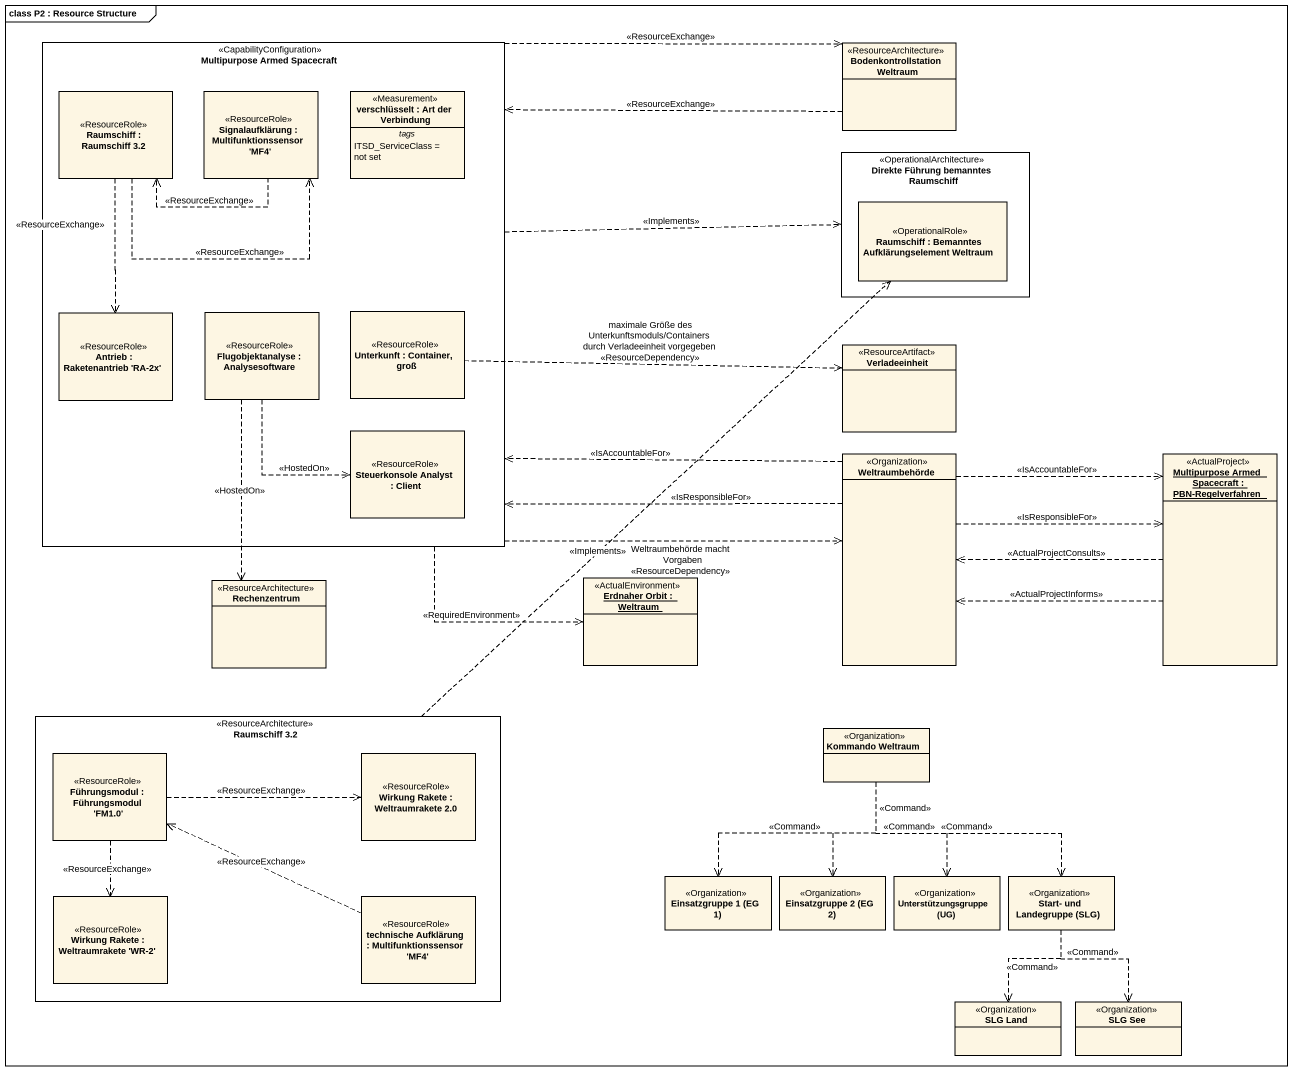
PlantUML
@startuml
mainframe class P2 : Resource Structure
allowmixing
hide circle
hide empty members
rectangle "Multipurpose Armed Spacecraft" as Multipurpose_Armed <<CapabilityConfiguration>> {
  rectangle "Raumschiff : Raumschiff 3.2" as Raumschiff <<ResourceRole>>
  rectangle "Signalaufklärung : Multifunktionssensor 'MF4'" as Signalaufklärung <<ResourceRole>>
  rectangle "verschlüsselt : Art der Verbindung" as verschlüsselt <<Measurement>>
  rectangle "Antrieb : Raketenantrieb 'RA-2x'" as Antrieb <<ResourceRole>>
  rectangle "Flugobjektanalyse : Analysesoftware" as Flugobjektanalyse <<ResourceRole>>
  rectangle "Unterkunft : Container, groß" as Unterkunft <<ResourceRole>>
  rectangle "Steuerkonsole Analyst : Client" as Steuerkonsole_Analyst <<ResourceRole>>
}
class "Bodenkontrollstation Weltraum" as Bodenkontrollstation <<ResourceArchitecture>>
rectangle "Direkte Führung bemanntes Raumschiff" as Direkte_Führung_bemanntes <<OperationalArchitecture>> {
  rectangle "Raumschiff : Bemanntes Aufklärungselement Weltraum" as Raumschiff_2 <<OperationalRole>>
}
class Verladeeinheit <<ResourceArtifact>>
class Weltraumbehörde <<Organization>>
object "Multipurpose Armed Spacecraft : PBN-Regelverfahren" as Multipurpose_Armed_2 <<ActualProject>>
class Rechenzentrum <<ResourceArchitecture>>
object "Erdnaher Orbit : Weltraum" as Erdnaher_Orbit <<ActualEnvironment>>
rectangle "Raumschiff 3.2" as Raumschiff_3_2 <<ResourceArchitecture>> {
  rectangle "Führungsmodul : Führungsmodul 'FM1.0'" as Führungsmodul <<ResourceRole>>
  rectangle "Wirkung Rakete : Weltraumrakete 2.0" as Wirkung_Rakete <<ResourceRole>>
  rectangle "Wirkung Rakete : Weltraumrakete 'WR-2'" as Wirkung_Rakete_2 <<ResourceRole>>
  rectangle "technische Aufklärung : Multifunktionssensor 'MF4'" as technische_Aufklärung <<ResourceRole>>
}
class "Kommando Weltraum" as Kommando_Weltraum <<Organization>>
class "Einsatzgruppe 1 (EG 1)" as Einsatzgruppe_1_EG_1 <<Organization>>
class "Einsatzgruppe 2 (EG 2)" as Einsatzgruppe_2_EG_2 <<Organization>>
class "Unterstützungsgruppe (UG)" as Unterstützungsgruppe_UG <<Organization>>
class "Start- und Landegruppe (SLG)" as Start_und_Landegruppe_SLG <<Organization>>
class "SLG Land" as SLG_Land <<Organization>>
class "SLG See" as SLG_See <<Organization>>
Multipurpose_Armed .right.> Bodenkontrollstation : <<ResourceExchange>>
Multipurpose_Armed .right.> Direkte_Führung_bemanntes : <<Implements>>
Multipurpose_Armed .right.> Weltraumbehörde : Weltraumbehörde macht Vorgaben\n<<ResourceDependency>>
Multipurpose_Armed ..> Erdnaher_Orbit : <<RequiredEnvironment>>
Bodenkontrollstation .left.> Multipurpose_Armed : <<ResourceExchange>>
Raumschiff .right.> Signalaufklärung : <<ResourceExchange>>
Raumschiff ..> Antrieb : <<ResourceExchange>>
Signalaufklärung .left.> Raumschiff : <<ResourceExchange>>
Flugobjektanalyse ..> Steuerkonsole_Analyst : <<HostedOn>>
Flugobjektanalyse ..> Rechenzentrum : <<HostedOn>>
Unterkunft .right.> Verladeeinheit : maximale Größe des Unterkunftsmoduls/Containers durch Verladeeinheit vorgegeben\n<<ResourceDependency>>
Weltraumbehörde .left.> Multipurpose_Armed : <<IsAccountableFor>>
Weltraumbehörde .left.> Multipurpose_Armed : <<IsResponsibleFor>>
Weltraumbehörde .right.> Multipurpose_Armed_2 : <<IsAccountableFor>>
Weltraumbehörde .right.> Multipurpose_Armed_2 : <<IsResponsibleFor>>
Multipurpose_Armed_2 .left.> Weltraumbehörde : <<ActualProjectInforms>>
Multipurpose_Armed_2 .left.> Weltraumbehörde : <<ActualProjectConsults>>
Raumschiff_3_2 .up.> Raumschiff_2 : <<Implements>>
Führungsmodul .right.> Wirkung_Rakete : <<ResourceExchange>>
Führungsmodul ..> Wirkung_Rakete_2 : <<ResourceExchange>>
Kommando_Weltraum ..> Einsatzgruppe_1_EG_1 : <<Command>>
Kommando_Weltraum ..> Einsatzgruppe_2_EG_2 : <<Command>>
Kommando_Weltraum ..> Unterstützungsgruppe_UG : <<Command>>
Kommando_Weltraum ..> Start_und_Landegruppe_SLG : <<Command>>
technische_Aufklärung .left.> Führungsmodul : <<ResourceExchange>>
Start_und_Landegruppe_SLG ..> SLG_Land : <<Command>>
Start_und_Landegruppe_SLG ..> SLG_See : <<Command>>
@enduml
